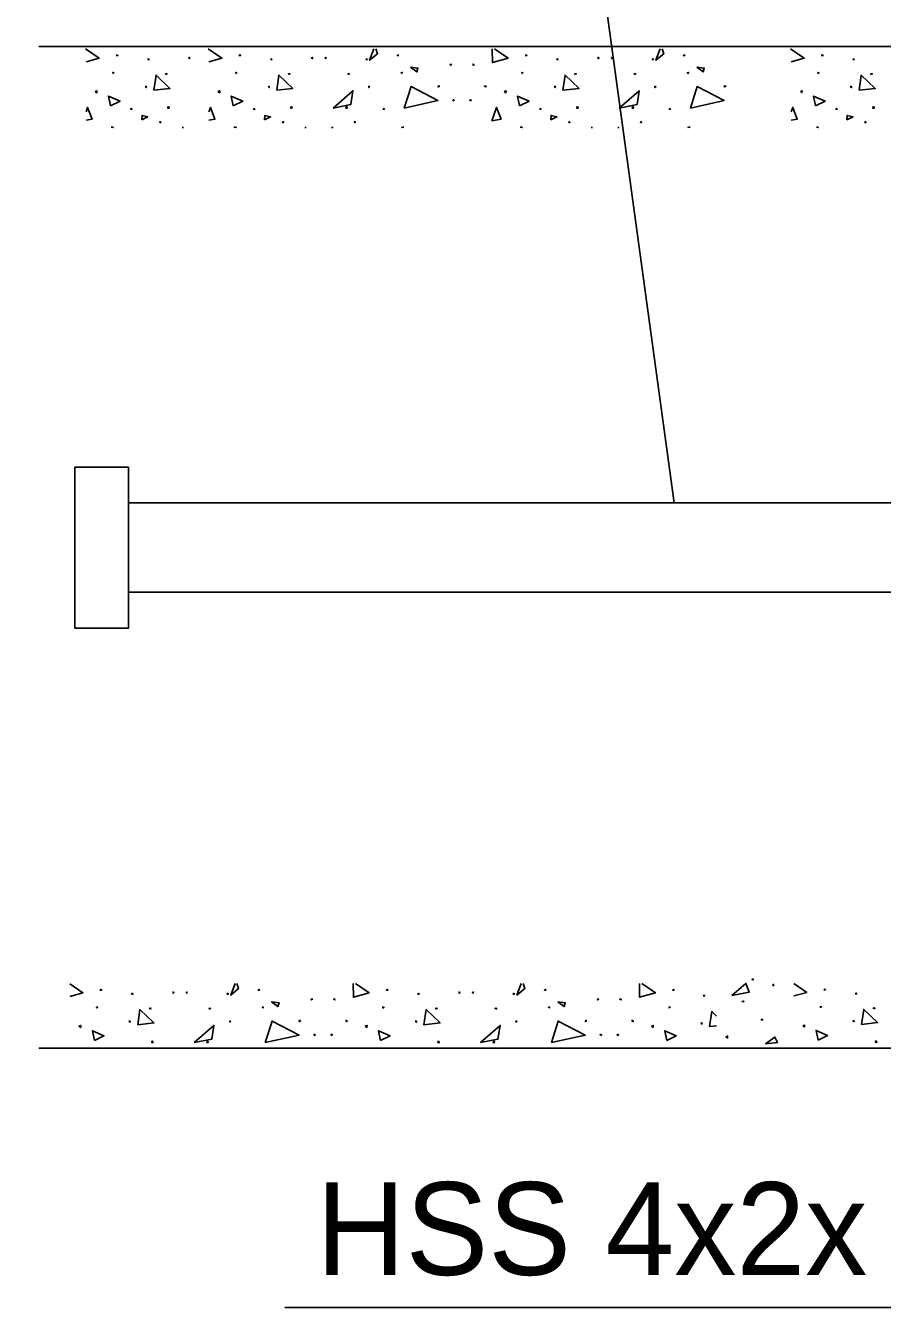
# Model space of a CAD drawing. Extents: x 510.3 to 513.68, y 533.09 to 535.06.
# Drawn here: x 511.001 to 511.5, y 533.847 to 534.593 of the extents above; entities that cross this region are included whole.
import ezdxf

# ---------------------------------------------------------------- set-up
doc = ezdxf.new("R2010")
doc.units = 0
for name, color, linetype in [('Bridge-Gen-Rail', 7, 'Continuous'), ('Bridge-Rebar-1', 7, 'Continuous'), ('Bridge-Text', 7, 'Continuous'), ('CONNECT', 7, 'Continuous')]:
    doc.layers.add(name, color=color, linetype=linetype)

msp = doc.modelspace()

# ---------------------------------------------------------------- linework, layer by layer
at = {"layer": 'Bridge-Gen-Rail'}
for p, q in [((511.86327, 534.58075), (511.00882, 534.58075)), ((511.86327, 533.99741), (511.00882, 533.99741))]:
    msp.add_line(p, q, dxfattribs=at)
at = {"layer": 'Bridge-Rebar-1'}
msp.add_lwpolyline([(511.06101, 534.33592), (511.02976, 534.33592), (511.02976, 534.24217), (511.06101, 534.24217)], close=True, dxfattribs=at)
msp.add_lwpolyline([(511.06101, 534.263), (511.69657, 534.263), (511.69657, 534.31509), (511.06101, 534.31509)], dxfattribs=at)
at = {"layer": 'Bridge-Text'}
for points in [[(510.80133, 534.75334), (511.31876, 534.75334), (511.37879, 534.31509)], [(511.15211, 533.84653), (511.70318, 533.84653), (511.77996, 534.12234)]]:
    msp.add_lwpolyline(points, dxfattribs=at)
at = {"layer": 'CONNECT'}
for p, q in [((511.09214, 534.53373), (511.09293, 534.53373)), ((511.16368, 534.53373), (511.16448, 534.53373)), ((511.18015, 534.53373), (511.17928, 534.53373)), ((511.33039, 534.53373), (511.33118, 534.53373)), ((511.34685, 534.53373), (511.34605, 534.53373))]:
    msp.add_line(p, q, dxfattribs=at)
for points in [[(511.0359, 534.5795), (511.04384, 534.57401), (511.03626, 534.57192)], [(511.10744, 534.5795), (511.11538, 534.57401), (511.1078, 534.57192)], [(511.20397, 534.5795), (511.20144, 534.57279), (511.20606, 534.57661), (511.20505, 534.5795)], [(511.27415, 534.5795), (511.28209, 534.57401), (511.27292, 534.57149), (511.27285, 534.5795)], [(511.37067, 534.5795), (511.36815, 534.57279), (511.37277, 534.57661), (511.37176, 534.5795)], [(511.44662, 534.5795), (511.45457, 534.57401), (511.44699, 534.57192)], [(511.05373, 534.57567), (511.05431, 534.57596), (511.05481, 534.57553), (511.05373, 534.57567)], [(511.07207, 534.57329), (511.07257, 534.57373), (511.07293, 534.57322), (511.07207, 534.57329)], [(511.09589, 534.57423), (511.09654, 534.57445), (511.09669, 534.5738), (511.09589, 534.57423)], [(511.12528, 534.57567), (511.12585, 534.57596), (511.12636, 534.57553), (511.12528, 534.57567)], [(511.14361, 534.57329), (511.14412, 534.57373), (511.14448, 534.57322), (511.14361, 534.57329)], [(511.16744, 534.57423), (511.16809, 534.57445), (511.16823, 534.5738), (511.16744, 534.57423)], [(511.17632, 534.57423), (511.17574, 534.57445), (511.1756, 534.5738), (511.17632, 534.57423)], [(511.20022, 534.57329), (511.19971, 534.57373), (511.19935, 534.57322), (511.20022, 534.57329)], [(511.21848, 534.57567), (511.2179, 534.57596), (511.21747, 534.57553), (511.21848, 534.57567)], [(511.24924, 534.57033), (511.24859, 534.57048), (511.24837, 534.5699), (511.24924, 534.57033)], [(511.26129, 534.57033), (511.26194, 534.57048), (511.26216, 534.5699), (511.26129, 534.57033)], [(511.29198, 534.57567), (511.29256, 534.57596), (511.29306, 534.57553), (511.29198, 534.57567)], [(511.31032, 534.57329), (511.31082, 534.57373), (511.31118, 534.57322), (511.31032, 534.57329)], [(511.33414, 534.57423), (511.33479, 534.57445), (511.33494, 534.5738), (511.33414, 534.57423)], [(511.34309, 534.57423), (511.34244, 534.57445), (511.3423, 534.5738), (511.34309, 534.57423)], [(511.36692, 534.57329), (511.36641, 534.57373), (511.36605, 534.57322), (511.36692, 534.57329)], [(511.38526, 534.57567), (511.38468, 534.57596), (511.38417, 534.57553), (511.38526, 534.57567)], [(511.46453, 534.57567), (511.46511, 534.57596), (511.46561, 534.57553), (511.46453, 534.57567)], [(511.4828, 534.57329), (511.4833, 534.57373), (511.48366, 534.57322), (511.4828, 534.57329)], [(511.05185, 534.56506), (511.05178, 534.56571), (511.0525, 534.56557), (511.05185, 534.56506)], [(511.07575, 534.55546), (511.07705, 534.5642), (511.08513, 534.55647), (511.07575, 534.55546)], [(511.08254, 534.56448), (511.0829, 534.56506), (511.08347, 534.56485), (511.08254, 534.56448)], [(511.1234, 534.56506), (511.1234, 534.56571), (511.12405, 534.56557), (511.1234, 534.56506)], [(511.1473, 534.55546), (511.1486, 534.5642), (511.15668, 534.55647), (511.1473, 534.55546)], [(511.15408, 534.56448), (511.15444, 534.56506), (511.15502, 534.56485), (511.15408, 534.56448)], [(511.18975, 534.56448), (511.18939, 534.56506), (511.18874, 534.56485), (511.18975, 534.56448)], [(511.22043, 534.56506), (511.22043, 534.56571), (511.21978, 534.56557), (511.22043, 534.56506)], [(511.22527, 534.56882), (511.2296, 534.56824), (511.22895, 534.56607), (511.22527, 534.56882)], [(511.2901, 534.56506), (511.2901, 534.56571), (511.29075, 534.56557), (511.2901, 534.56506)], [(511.314, 534.55546), (511.3153, 534.5642), (511.32338, 534.55647), (511.314, 534.55546)], [(511.32079, 534.56448), (511.32115, 534.56506), (511.3218, 534.56485), (511.32079, 534.56448)], [(511.35645, 534.56448), (511.35609, 534.56506), (511.35551, 534.56485), (511.35645, 534.56448)], [(511.38713, 534.56506), (511.38713, 534.56571), (511.38648, 534.56557), (511.38713, 534.56506)], [(511.39197, 534.56882), (511.3963, 534.56824), (511.39565, 534.56607), (511.39197, 534.56882)], [(511.46258, 534.56506), (511.46258, 534.56571), (511.46323, 534.56557), (511.46258, 534.56506)], [(511.48648, 534.55546), (511.48778, 534.5642), (511.49593, 534.55647), (511.48648, 534.55546)], [(511.49326, 534.56448), (511.49362, 534.56506), (511.49427, 534.56485), (511.49326, 534.56448)], [(511.07062, 534.55748), (511.07134, 534.55755), (511.07142, 534.5569), (511.07062, 534.55748)], [(511.14224, 534.55748), (511.14289, 534.55755), (511.14296, 534.5569), (511.14224, 534.55748)], [(511.20159, 534.55748), (511.20094, 534.55755), (511.20087, 534.5569), (511.20159, 534.55748)], [(511.22159, 534.54499), (511.24122, 534.54932), (511.22556, 534.55748), (511.22159, 534.54499)], [(511.24223, 534.55777), (511.24158, 534.55784), (511.2413, 534.55726), (511.24223, 534.55777)], [(511.26823, 534.55777), (511.26895, 534.55784), (511.26924, 534.55726), (511.26823, 534.55777)], [(511.30894, 534.55748), (511.30959, 534.55755), (511.30967, 534.5569), (511.30894, 534.55748)], [(511.36829, 534.55748), (511.36764, 534.55755), (511.36757, 534.5569), (511.36829, 534.55748)], [(511.38829, 534.54499), (511.40793, 534.54932), (511.39226, 534.55748), (511.38829, 534.54499)], [(511.40901, 534.55777), (511.40829, 534.55784), (511.408, 534.55726), (511.40901, 534.55777)], [(511.48142, 534.55748), (511.48207, 534.55755), (511.48215, 534.5569), (511.48142, 534.55748)], [(511.04153, 534.55459), (511.04261, 534.5551), (511.04254, 534.55394), (511.04153, 534.55459)], [(511.05048, 534.54622), (511.04932, 534.55192), (511.05604, 534.54903), (511.05048, 534.54622)], [(511.11307, 534.55459), (511.11416, 534.5551), (511.11409, 534.55394), (511.11307, 534.55459)], [(511.12203, 534.54622), (511.12087, 534.55192), (511.12759, 534.54903), (511.12203, 534.54622)], [(511.18015, 534.54499), (511.1904, 534.54701), (511.1917, 534.55503), (511.18015, 534.54499)], [(511.25075, 534.54925), (511.25047, 534.54983), (511.24989, 534.54954), (511.25075, 534.54925)], [(511.25978, 534.54925), (511.26007, 534.54983), (511.26064, 534.54954), (511.25978, 534.54925)], [(511.27978, 534.55459), (511.28086, 534.5551), (511.28079, 534.55394), (511.27978, 534.55459)], [(511.28873, 534.54622), (511.28757, 534.55192), (511.29429, 534.54903), (511.28873, 534.54622)], [(511.34685, 534.54499), (511.35717, 534.54701), (511.3584, 534.55503), (511.34685, 534.54499)], [(511.45233, 534.55459), (511.45334, 534.5551), (511.45327, 534.55394), (511.45233, 534.55459)], [(511.46121, 534.54622), (511.46005, 534.55192), (511.46677, 534.54903), (511.46121, 534.54622)], [(511.03626, 534.54283), (511.03712, 534.54535), (511.03979, 534.53849), (511.03626, 534.53784)], [(511.06218, 534.5442), (511.06254, 534.54477), (511.06304, 534.54427), (511.06218, 534.5442)], [(511.06867, 534.53806), (511.07221, 534.53979), (511.06889, 534.54066), (511.06867, 534.53806)], [(511.08369, 534.54499), (511.0847, 534.54499), (511.0842, 534.54586), (511.08369, 534.54499)], [(511.1078, 534.54283), (511.10867, 534.54535), (511.11134, 534.53849), (511.1078, 534.53784)], [(511.13372, 534.5442), (511.13416, 534.54477), (511.13459, 534.54427), (511.13372, 534.5442)], [(511.14022, 534.53806), (511.14376, 534.53979), (511.14044, 534.54066), (511.14022, 534.53806)], [(511.15524, 534.54499), (511.15625, 534.54499), (511.15582, 534.54586), (511.15524, 534.54499)], [(511.18859, 534.54499), (511.18758, 534.54499), (511.18801, 534.54586), (511.18859, 534.54499)], [(511.21003, 534.5442), (511.20967, 534.54477), (511.20924, 534.54427), (511.21003, 534.5442)], [(511.2727, 534.53748), (511.27537, 534.54535), (511.27804, 534.53849), (511.2727, 534.53748)], [(511.3005, 534.5442), (511.30086, 534.54477), (511.30129, 534.54427), (511.3005, 534.5442)], [(511.30692, 534.53806), (511.31053, 534.53979), (511.30714, 534.54066), (511.30692, 534.53806)], [(511.32194, 534.54499), (511.32295, 534.54499), (511.32252, 534.54586), (511.32194, 534.54499)], [(511.3553, 534.54499), (511.35428, 534.54499), (511.35472, 534.54586), (511.3553, 534.54499)], [(511.37674, 534.5442), (511.37638, 534.54477), (511.37594, 534.54427), (511.37674, 534.5442)], [(511.44699, 534.54283), (511.44785, 534.54535), (511.45052, 534.53849), (511.44699, 534.53784)], [(511.47298, 534.5442), (511.47334, 534.54477), (511.47384, 534.54427), (511.47298, 534.5442)], [(511.4794, 534.53806), (511.48301, 534.53979), (511.47962, 534.54066), (511.4794, 534.53806)], [(511.49442, 534.54499), (511.49543, 534.54499), (511.495, 534.54586), (511.49442, 534.54499)], [(511.05084, 534.53395), (511.05156, 534.53395), (511.05214, 534.53373), (511.05084, 534.53395)], [(511.07921, 534.53647), (511.07936, 534.53712), (511.07986, 534.53669), (511.07921, 534.53647)], [(511.12239, 534.53395), (511.12311, 534.53395), (511.12369, 534.53373), (511.12239, 534.53395)], [(511.15076, 534.53647), (511.15091, 534.53712), (511.15141, 534.53669), (511.15076, 534.53647)], [(511.19307, 534.53647), (511.19292, 534.53712), (511.19242, 534.53669), (511.19307, 534.53647)], [(511.22137, 534.53395), (511.22072, 534.53395), (511.22014, 534.53373), (511.22137, 534.53395)], [(511.28909, 534.53395), (511.28981, 534.53395), (511.29039, 534.53373), (511.28909, 534.53395)], [(511.31746, 534.53647), (511.31761, 534.53712), (511.31811, 534.53669), (511.31746, 534.53647)], [(511.35977, 534.53647), (511.35963, 534.53712), (511.35912, 534.53669), (511.35977, 534.53647)], [(511.38814, 534.53395), (511.38742, 534.53395), (511.38685, 534.53373), (511.38814, 534.53395)], [(511.46164, 534.53395), (511.46229, 534.53395), (511.46287, 534.53373), (511.46164, 534.53395)], [(511.48994, 534.53647), (511.49009, 534.53712), (511.49059, 534.53669), (511.48994, 534.53647)], [(511.02687, 534.03494), (511.03445, 534.02974), (511.02687, 534.02765)], [(511.12304, 534.03516), (511.12051, 534.02844), (511.12513, 534.03227), (511.12412, 534.03516)], [(511.19321, 534.03516), (511.20115, 534.02974), (511.19199, 534.02714), (511.19184, 534.03516)], [(511.28974, 534.03516), (511.28721, 534.02844), (511.29183, 534.03227), (511.29082, 534.03516)], [(511.35992, 534.03516), (511.36786, 534.02974), (511.35869, 534.02714), (511.35862, 534.03516)], [(511.4124, 534.02815), (511.42258, 534.03003), (511.42063, 534.03516), (511.4124, 534.02815)], [(511.42424, 534.03783), (511.42439, 534.03718), (511.42489, 534.03768), (511.42424, 534.03783)], [(511.43601, 534.03415), (511.43666, 534.03386), (511.43673, 534.03458), (511.43601, 534.03415)], [(511.44843, 534.03516), (511.45601, 534.02996), (511.44843, 534.02787)], [(511.04434, 534.03133), (511.04492, 534.03169), (511.04543, 534.03126), (511.04434, 534.03133)], [(511.06268, 534.02902), (511.06311, 534.02945), (511.06355, 534.02888), (511.06268, 534.02902)], [(511.08651, 534.02996), (511.08716, 534.03018), (511.0873, 534.02953), (511.08651, 534.02996)], [(511.09539, 534.02996), (511.09481, 534.03018), (511.09466, 534.02953), (511.09539, 534.02996)], [(511.11928, 534.02902), (511.11878, 534.02945), (511.11842, 534.02888), (511.11928, 534.02902)], [(511.13755, 534.03133), (511.13697, 534.03169), (511.13647, 534.03126), (511.13755, 534.03133)], [(511.16831, 534.02599), (511.16766, 534.02621), (511.16744, 534.02556), (511.16831, 534.02599)], [(511.18036, 534.02599), (511.18101, 534.02621), (511.18123, 534.02556), (511.18036, 534.02599)], [(511.21105, 534.03133), (511.21162, 534.03169), (511.21213, 534.03126), (511.21105, 534.03133)], [(511.22938, 534.02902), (511.22989, 534.02945), (511.23025, 534.02888), (511.22938, 534.02902)], [(511.25321, 534.02996), (511.25386, 534.03018), (511.254, 534.02953), (511.25321, 534.02996)], [(511.26209, 534.02996), (511.26151, 534.03018), (511.26137, 534.02953), (511.26209, 534.02996)], [(511.28599, 534.02902), (511.28548, 534.02945), (511.28512, 534.02888), (511.28599, 534.02902)], [(511.30425, 534.03133), (511.30367, 534.03169), (511.30324, 534.03126), (511.30425, 534.03133)], [(511.33501, 534.02599), (511.33436, 534.02621), (511.33414, 534.02556), (511.33501, 534.02599)], [(511.34706, 534.02599), (511.34771, 534.02621), (511.34793, 534.02556), (511.34706, 534.02599)], [(511.37775, 534.03133), (511.37833, 534.03169), (511.37883, 534.03126), (511.37775, 534.03133)], [(511.39573, 534.02794), (511.39623, 534.02837), (511.39659, 534.02787), (511.39573, 534.02794)], [(511.46597, 534.03155), (511.46648, 534.03191), (511.46698, 534.03148), (511.46597, 534.03155)], [(511.48424, 534.02917), (511.48474, 534.02967), (511.48511, 534.02909), (511.48424, 534.02917)], [(511.04247, 534.02072), (511.04239, 534.02144), (511.04304, 534.0213), (511.04247, 534.02072)], [(511.06636, 534.01112), (511.06766, 534.01992), (511.07575, 534.0122), (511.06636, 534.01112)], [(511.07315, 534.02021), (511.07351, 534.02079), (511.07409, 534.0205), (511.07315, 534.02021)], [(511.10881, 534.02021), (511.10845, 534.02079), (511.1078, 534.0205), (511.10881, 534.02021)], [(511.1395, 534.02072), (511.1395, 534.02144), (511.13885, 534.0213), (511.1395, 534.02072)], [(511.14434, 534.02447), (511.14867, 534.02397), (511.14795, 534.02173), (511.14434, 534.02447)], [(511.20917, 534.02072), (511.2091, 534.02144), (511.20982, 534.0213), (511.20917, 534.02072)], [(511.23307, 534.01112), (511.23437, 534.01992), (511.24245, 534.0122), (511.23307, 534.01112)], [(511.23985, 534.02021), (511.24021, 534.02079), (511.24079, 534.0205), (511.23985, 534.02021)], [(511.27552, 534.02021), (511.27516, 534.02079), (511.27451, 534.0205), (511.27552, 534.02021)], [(511.3062, 534.02072), (511.3062, 534.02144), (511.30555, 534.0213), (511.3062, 534.02072)], [(511.31104, 534.02447), (511.31537, 534.02397), (511.31472, 534.02173), (511.31104, 534.02447)], [(511.37587, 534.02072), (511.37587, 534.02144), (511.37652, 534.0213), (511.37587, 534.02072)], [(511.40352, 534.01054), (511.39941, 534.01011), (511.40078, 534.01884), (511.40352, 534.01617)], [(511.41818, 534.02462), (511.41883, 534.02454), (511.41941, 534.02483), (511.41818, 534.02462)], [(511.46402, 534.02093), (511.46402, 534.02166), (511.46467, 534.02151), (511.46402, 534.02093)], [(511.48792, 534.01133), (511.48922, 534.02007), (511.49731, 534.01242), (511.48792, 534.01133)], [(511.49471, 534.02043), (511.49507, 534.02101), (511.49572, 534.02072), (511.49471, 534.02043)], [(511.03214, 534.01025), (511.03322, 534.01076), (511.03315, 534.0096), (511.03214, 534.01025)], [(511.06124, 534.01314), (511.06189, 534.01328), (511.06203, 534.01263), (511.06124, 534.01314)], [(511.09914, 534.00072), (511.10946, 534.00267), (511.11076, 534.01076), (511.09914, 534.00072)], [(511.12066, 534.01314), (511.12001, 534.01328), (511.11993, 534.01263), (511.12066, 534.01314)], [(511.14065, 534.00072), (511.16029, 534.00498), (511.14462, 534.01321), (511.14065, 534.00072)], [(511.1613, 534.0135), (511.16065, 534.01357), (511.16036, 534.01292), (511.1613, 534.0135)], [(511.18729, 534.0135), (511.18794, 534.01357), (511.1883, 534.01292), (511.18729, 534.0135)], [(511.19884, 534.01025), (511.19993, 534.01076), (511.19986, 534.0096), (511.19884, 534.01025)], [(511.22801, 534.01314), (511.22866, 534.01328), (511.22873, 534.01263), (511.22801, 534.01314)], [(511.26592, 534.00072), (511.27617, 534.00267), (511.27747, 534.01076), (511.26592, 534.00072)], [(511.28736, 534.01314), (511.28671, 534.01328), (511.28664, 534.01263), (511.28736, 534.01314)], [(511.30736, 534.00072), (511.32699, 534.00498), (511.31133, 534.01321), (511.30736, 534.00072)], [(511.328, 534.0135), (511.32735, 534.01357), (511.32707, 534.01292), (511.328, 534.0135)], [(511.354, 534.0135), (511.35472, 534.01357), (511.35501, 534.01292), (511.354, 534.0135)], [(511.36555, 534.01025), (511.36663, 534.01076), (511.36656, 534.0096), (511.36555, 534.01025)], [(511.39435, 534.01213), (511.395, 534.01227), (511.39508, 534.01155), (511.39435, 534.01213)], [(511.42951, 534.01429), (511.42987, 534.01379), (511.43038, 534.01422), (511.42951, 534.01429)], [(511.45377, 534.01047), (511.45478, 534.01097), (511.45471, 534.00982), (511.45377, 534.01047)], [(511.48287, 534.01335), (511.48352, 534.0135), (511.48359, 534.01285), (511.48287, 534.01335)], [(511.04109, 534.00195), (511.03994, 534.00765), (511.04665, 534.00469), (511.04109, 534.00195)], [(511.16975, 534.00491), (511.16953, 534.00556), (511.16895, 534.00527), (511.16975, 534.00491)], [(511.17885, 534.00491), (511.17913, 534.00556), (511.17971, 534.00527), (511.17885, 534.00491)], [(511.2078, 534.00195), (511.20664, 534.00765), (511.21336, 534.00469), (511.2078, 534.00195)], [(511.33652, 534.00491), (511.33624, 534.00556), (511.33566, 534.00527), (511.33652, 534.00491)], [(511.34555, 534.00491), (511.34584, 534.00556), (511.34641, 534.00527), (511.34555, 534.00491)], [(511.3745, 534.00195), (511.37334, 534.00765), (511.38006, 534.00469), (511.3745, 534.00195)], [(511.40887, 534.00397), (511.40988, 534.00346), (511.4098, 534.00462), (511.40887, 534.00397)], [(511.43197, 534.00007), (511.43746, 534.00397), (511.43897, 534.00072), (511.43197, 534.00007)], [(511.46265, 534.00216), (511.4615, 534.0078), (511.46821, 534.00491), (511.46265, 534.00216)], [(511.0743, 534.00072), (511.07532, 534.00065), (511.07481, 534.00159), (511.0743, 534.00072)], [(511.10766, 534.00072), (511.10665, 534.00065), (511.10708, 534.00159), (511.10766, 534.00072)], [(511.24101, 534.00072), (511.24202, 534.00065), (511.24151, 534.00159), (511.24101, 534.00072)], [(511.27436, 534.00072), (511.27335, 534.00065), (511.27378, 534.00159), (511.27436, 534.00072)], [(511.49586, 534.00094), (511.49687, 534.00086), (511.49644, 534.0018), (511.49586, 534.00094)]]:
    msp.add_lwpolyline(points, dxfattribs=at)

# ---------------------------------------------------------------- texts
at = {"layer": 'Bridge-Text'}
msp.add_text('HSS 4x2x', height=0.054, dxfattribs=at).set_placement((511.17022, 533.86543))

doc.saveas('drawing.dxf')
